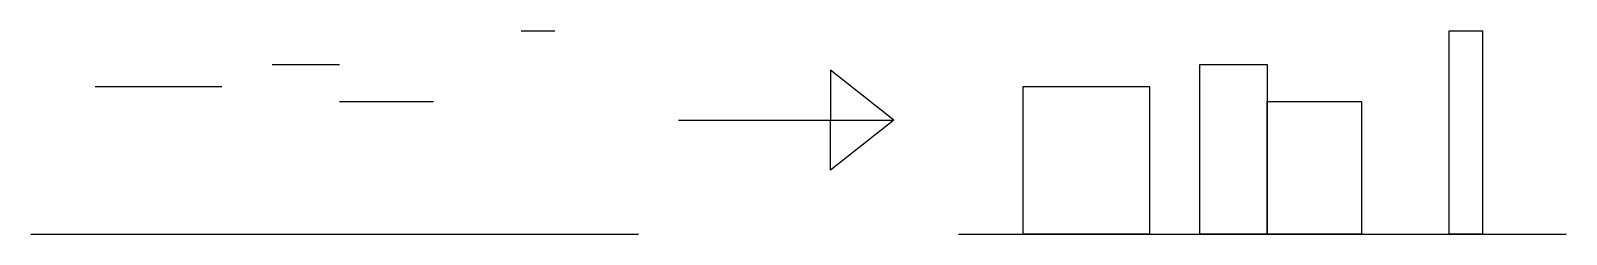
# Model space of a CAD drawing. Header units: millimetres. Extents: x 218 to 332, y 169 to 184.
import ezdxf

# ---------------------------------------------------------------- set-up
doc = ezdxf.new("R2010")
doc.units = ezdxf.units.MM
for name, color, linetype in [('-1', 1, 'Continuous'), ('-3', 3, 'Continuous'), ('-4', 4, 'Continuous')]:
    doc.layers.add(name, color=color, linetype=linetype)

msp = doc.modelspace()

# ---------------------------------------------------------------- linework, layer by layer
at = {"layer": '-1'}
for p, q in [((254.29, 184.16), (256.79, 184.16)), ((235.77, 181.65), (240.77, 181.65)), ((222.61, 180), (232.01, 180)), ((240.77, 178.9), (247.77, 178.9))]:
    msp.add_line(p, q, dxfattribs=at)
for points in [[(323.28, 184.16), (325.78, 184.16), (325.78, 169), (323.28, 169)], [(304.76, 181.65), (309.76, 181.65), (309.76, 169), (304.76, 169)], [(291.6, 180), (301, 180), (301, 169), (291.6, 169)], [(309.76, 178.9), (316.76, 178.9), (316.76, 169), (309.76, 169)]]:
    msp.add_lwpolyline(points, close=True, dxfattribs=at)
at = {"layer": '-3'}
for p, q in [((281.99, 177.5), (277.28, 181.22)), ((277.28, 181.22), (277.28, 177.5)), ((265.99, 177.5), (281.99, 177.5)), ((281.99, 177.5), (277.28, 173.78)), ((277.28, 173.78), (277.28, 177.5))]:
    msp.add_line(p, q, dxfattribs=at)
at = {"layer": '-4'}
for p, q in [((217.81, 169), (263.01, 169)), ((286.8, 169), (332, 169))]:
    msp.add_line(p, q, dxfattribs=at)

doc.saveas('drawing.dxf')
